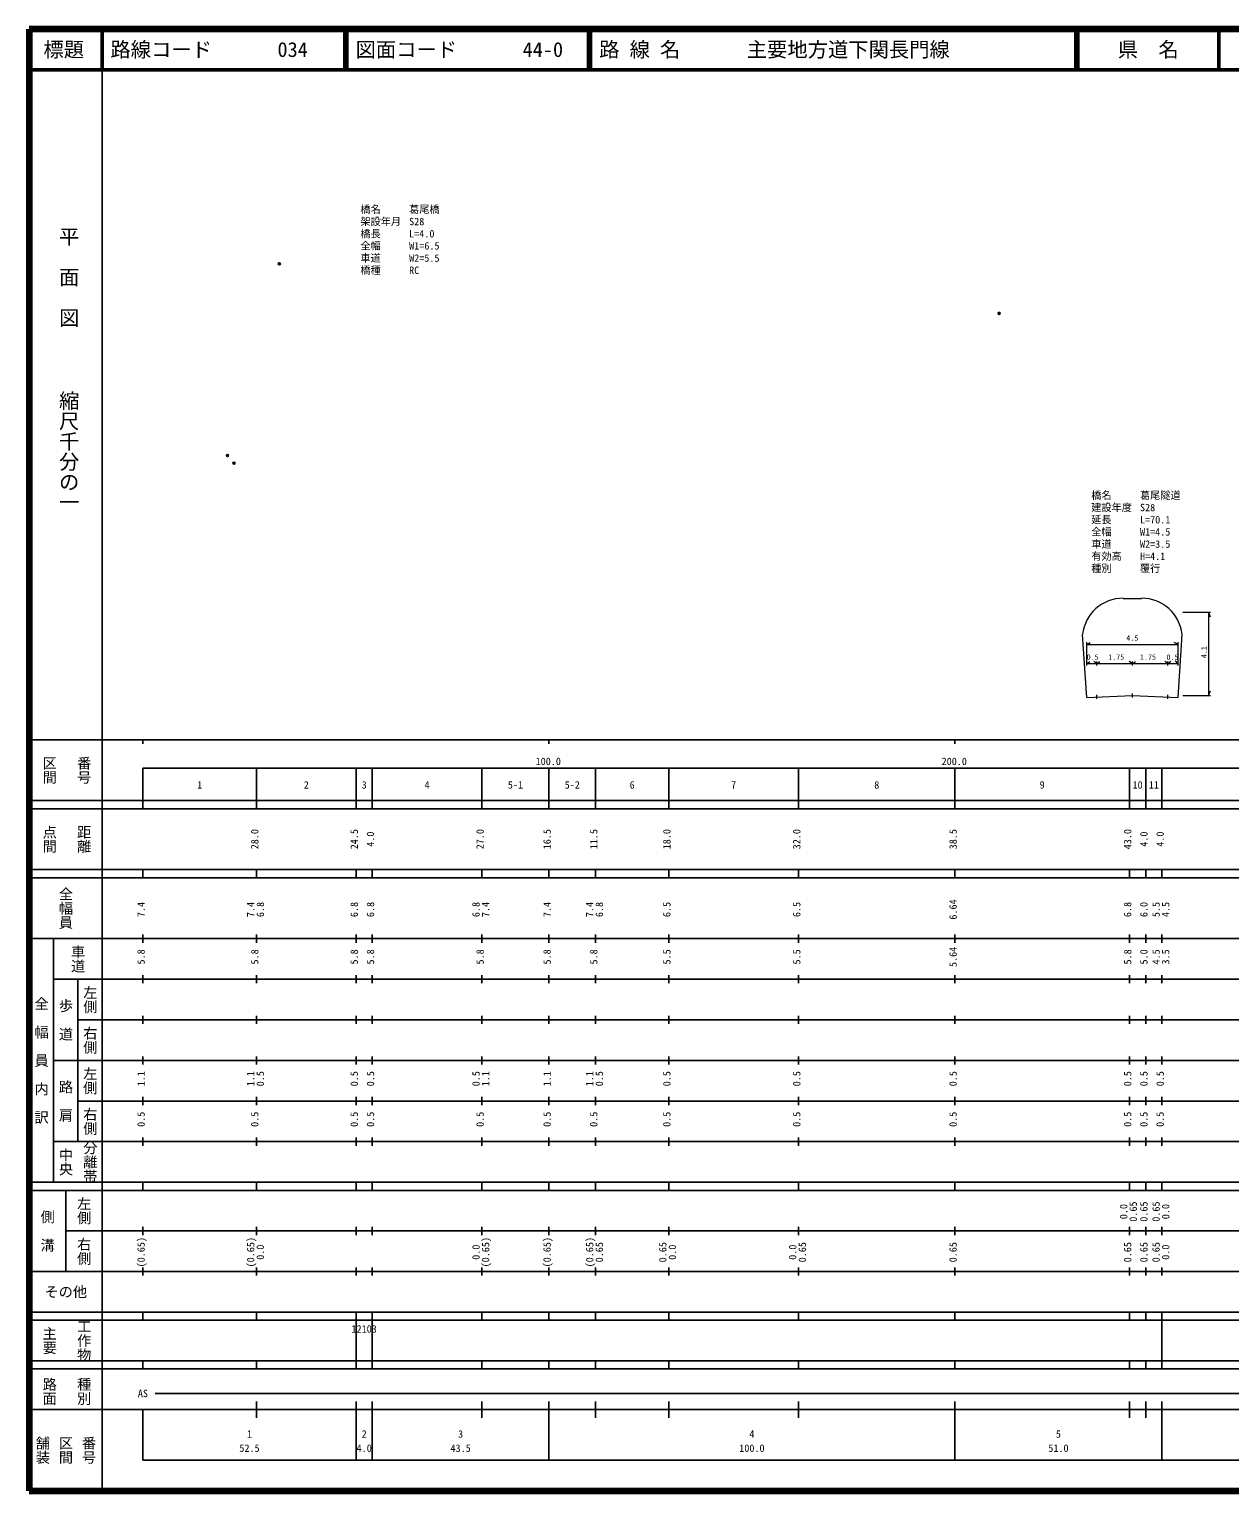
# Model space of a CAD drawing. Units: millimetres on the paper, with parts at other scales. Extents: x 40 to 680, y 20 to 380.
# Drawn here: x 40 to 335.7, y 20 to 380 of the extents above; entities that cross this region are included whole.
import ezdxf
from ezdxf.enums import TextEntityAlignment as Align

# ---------------------------------------------------------------- set-up
doc = ezdxf.new("R2010")
doc.units = ezdxf.units.MM
doc.header["$PDMODE"] = 32
doc.header["$PDSIZE"] = 0.5
doc.layers.add('M-OTRS', color=6, linetype='Continuous')
for name, color, linetype, lineweight in [('M-STR-HTXT', 7, 'Continuous', 13), ('M-TTL', 2, 'Continuous', 140), ('M-TTL-BAND', 7, 'Continuous', 25), ('M-TTL-LINE', 7, 'Continuous', 50), ('M-TTL-TXT', 7, 'Continuous', 50)]:
    doc.layers.add(name, color=color, linetype=linetype, lineweight=lineweight)
doc.styles.add('@ＭＳ ゴシック', font='')
doc.styles.add('ＭＳ ゴシック', font='')
doc.styles.get('@ＭＳ ゴシック').set_extended_font_data('@MS Gothic')
doc.styles.get('ＭＳ ゴシック').set_extended_font_data('MS Gothic')

msp = doc.modelspace()

# ---------------------------------------------------------------- linework, layer by layer
at = {"layer": 'M-OTRS'}
for p in [(101.605, 322.214), (278.876, 310.01), (88.834, 274.994), (90.432, 273.142)]:
    msp.add_point(p, dxfattribs=at)
at = {"layer": 'M-STR-HTXT'}
for p, q in [((309.455, 239.821), (313.955, 239.821)), ((324.115, 236.421), (330.977, 236.421)), ((330.477, 236.421), (330.477, 215.921)), ((330.477, 236.421), (330.885, 235.302)), ((300.455, 215.421), (299.455, 230.921)), ((322.955, 215.421), (323.955, 230.921)), ((300.455, 223.277), (300.455, 228.987)), ((300.455, 228.487), (301.315, 228.962)), ((300.455, 228.487), (311.705, 228.487)), ((311.705, 228.487), (322.955, 228.487)), ((322.955, 228.487), (321.964, 228.962)), ((322.955, 223.277), (322.955, 228.987)), ((300.455, 223.777), (301.225, 224.253)), ((300.455, 223.777), (311.705, 223.777)), ((302.955, 223.777), (302.221, 224.298)), ((302.955, 223.777), (303.67, 224.298)), ((302.955, 223.277), (302.955, 224.277)), ((311.705, 223.777), (310.915, 224.253)), ((311.705, 223.277), (311.705, 224.277)), ((311.705, 223.777), (312.5, 224.253)), ((311.705, 223.777), (322.955, 223.777)), ((320.455, 223.777), (319.7, 224.298)), ((320.455, 223.777), (321.194, 224.343)), ((320.455, 223.277), (320.455, 224.277)), ((322.955, 223.777), (322.236, 224.343)), ((302.955, 215.032), (302.955, 216.032)), ((311.705, 215.421), (311.705, 216.421)), ((320.455, 215.032), (320.455, 216.032)), ((330.477, 215.921), (330.953, 217.03)), ((300.455, 215.421), (311.705, 215.921)), ((311.705, 215.921), (322.955, 215.421)), ((324.115, 215.921), (330.977, 215.921))]:
    msp.add_line(p, q, dxfattribs=at)
for centre, start, end in [((309.353, 229.868), 89.4108, 173.92737), ((314.057, 229.868), 6.07263, 90.5892)]:
    msp.add_arc(centre, 9.954, start, end, dxfattribs=at)
at = {"layer": 'M-TTL'}
for p, q in [((40, 380), (40, 20)), ((680, 380), (40, 380)), ((40, 20), (680, 20))]:
    msp.add_line(p, q, dxfattribs=at)
at = {"layer": 'M-TTL-BAND'}
for p, q in [((58, 370), (58, 20)), ((40, 205), (579, 205)), ((68, 205), (68, 204)), ((168, 205), (168, 204)), ((268, 205), (268, 204)), ((68, 198), (579, 198)), ((68, 198), (68, 188)), ((96, 188), (96, 198)), ((120.5, 188), (120.5, 198)), ((124.5, 188), (124.5, 198)), ((151.5, 188), (151.5, 198)), ((168, 188), (168, 198)), ((179.5, 188), (179.5, 198)), ((197.5, 188), (197.5, 198)), ((229.5, 188), (229.5, 198)), ((268, 188), (268, 198)), ((311, 188), (311, 198)), ((315, 188), (315, 198)), ((319, 188), (319, 198)), ((40, 190), (579, 190)), ((40, 188), (579, 188)), ((40, 173), (579, 173)), ((68, 171), (68, 173)), ((96, 171), (96, 173)), ((120.5, 171), (120.5, 173)), ((124.5, 171), (124.5, 173)), ((151.5, 171), (151.5, 173)), ((168, 171), (168, 173)), ((179.5, 171), (179.5, 173)), ((197.5, 171), (197.5, 173)), ((229.5, 171), (229.5, 173)), ((268, 171), (268, 173)), ((311, 171), (311, 173)), ((315, 171), (315, 173)), ((319, 171), (319, 173)), ((40, 171), (579, 171)), ((40, 156), (579, 156)), ((46, 96), (46, 156)), ((68, 155), (68, 157)), ((96, 155), (96, 157)), ((120.5, 155), (120.5, 157)), ((124.5, 155), (124.5, 157)), ((151.5, 155), (151.5, 157)), ((168, 155), (168, 157)), ((179.5, 155), (179.5, 157)), ((197.5, 155), (197.5, 157)), ((229.5, 155), (229.5, 157)), ((268, 155), (268, 157)), ((311, 155), (311, 157)), ((315, 155), (315, 157)), ((319, 155), (319, 157)), ((46, 146), (579, 146)), ((52, 146), (52, 106)), ((68, 145), (68, 147)), ((96, 145), (96, 147)), ((120.5, 145), (120.5, 147)), ((124.5, 145), (124.5, 147)), ((151.5, 145), (151.5, 147)), ((168, 145), (168, 147)), ((179.5, 145), (179.5, 147)), ((197.5, 145), (197.5, 147)), ((229.5, 145), (229.5, 147)), ((268, 145), (268, 147)), ((311, 145), (311, 147)), ((315, 145), (315, 147)), ((319, 145), (319, 147)), ((68, 135), (68, 137)), ((96, 135), (96, 137)), ((120.5, 135), (120.5, 137)), ((124.5, 135), (124.5, 137)), ((151.5, 135), (151.5, 137)), ((168, 135), (168, 137)), ((179.5, 135), (179.5, 137)), ((197.5, 135), (197.5, 137)), ((229.5, 135), (229.5, 137)), ((268, 135), (268, 137)), ((311, 135), (311, 137)), ((315, 135), (315, 137)), ((319, 135), (319, 137)), ((52, 136), (579, 136)), ((46, 126), (579, 126)), ((68, 125), (68, 127)), ((96, 125), (96, 127)), ((120.5, 125), (120.5, 127)), ((124.5, 125), (124.5, 127)), ((151.5, 125), (151.5, 127)), ((168, 125), (168, 127)), ((179.5, 125), (179.5, 127)), ((197.5, 125), (197.5, 127)), ((229.5, 125), (229.5, 127)), ((268, 125), (268, 127)), ((311, 125), (311, 127)), ((315, 125), (315, 127)), ((319, 125), (319, 127)), ((52, 116), (579, 116)), ((68, 115), (68, 117)), ((96, 115), (96, 117)), ((120.5, 115), (120.5, 117)), ((124.5, 115), (124.5, 117)), ((151.5, 115), (151.5, 117)), ((168, 115), (168, 117)), ((179.5, 115), (179.5, 117)), ((197.5, 115), (197.5, 117)), ((229.5, 115), (229.5, 117)), ((268, 115), (268, 117)), ((311, 115), (311, 117)), ((315, 115), (315, 117)), ((319, 115), (319, 117)), ((46, 106), (579, 106)), ((68, 105), (68, 107)), ((96, 105), (96, 107)), ((120.5, 105), (120.5, 107)), ((124.5, 105), (124.5, 107)), ((151.5, 105), (151.5, 107)), ((168, 105), (168, 107)), ((179.5, 105), (179.5, 107)), ((197.5, 105), (197.5, 107)), ((229.5, 105), (229.5, 107)), ((268, 105), (268, 107)), ((311, 105), (311, 107)), ((315, 105), (315, 107)), ((319, 105), (319, 107)), ((40, 96), (579, 96)), ((40, 94), (579, 94)), ((49, 94), (49, 74)), ((68, 94), (68, 96)), ((96, 94), (96, 96)), ((120.5, 94), (120.5, 96)), ((124.5, 94), (124.5, 96)), ((151.5, 94), (151.5, 96)), ((168, 94), (168, 96)), ((179.5, 94), (179.5, 96)), ((197.5, 94), (197.5, 96)), ((229.5, 94), (229.5, 96)), ((268, 94), (268, 96)), ((311, 94), (311, 96)), ((315, 94), (315, 96)), ((319, 94), (319, 96)), ((49, 84), (579, 84)), ((68, 83), (68, 85)), ((96, 83), (96, 85)), ((120.5, 83), (120.5, 85)), ((124.5, 83), (124.5, 85)), ((151.5, 83), (151.5, 85)), ((168, 83), (168, 85)), ((179.5, 83), (179.5, 85)), ((197.5, 83), (197.5, 85)), ((229.5, 83), (229.5, 85)), ((268, 83), (268, 85)), ((311, 83), (311, 85)), ((315, 83), (315, 85)), ((319, 83), (319, 85)), ((40, 74), (579, 74)), ((68, 73), (68, 75)), ((96, 73), (96, 75)), ((120.5, 73), (120.5, 75)), ((124.5, 73), (124.5, 75)), ((151.5, 73), (151.5, 75)), ((168, 73), (168, 75)), ((179.5, 73), (179.5, 75)), ((197.5, 73), (197.5, 75)), ((229.5, 73), (229.5, 75)), ((268, 73), (268, 75)), ((311, 73), (311, 75)), ((315, 73), (315, 75)), ((319, 73), (319, 75)), ((40, 64), (579, 64)), ((40, 62), (579, 62)), ((68, 62), (68, 64)), ((96, 62), (96, 64)), ((120.5, 62), (120.5, 64)), ((120.5, 52), (120.5, 62)), ((124.5, 62), (124.5, 64)), ((124.5, 52), (124.5, 62)), ((151.5, 62), (151.5, 64)), ((168, 62), (168, 64)), ((179.5, 62), (179.5, 64)), ((197.5, 62), (197.5, 64)), ((229.5, 62), (229.5, 64)), ((268, 62), (268, 64)), ((311, 62), (311, 64)), ((315, 62), (315, 64)), ((319, 62), (319, 64)), ((319, 52), (319, 62)), ((40, 52), (579, 52)), ((68, 50), (68, 52)), ((96, 50), (96, 52)), ((120.5, 50), (120.5, 52)), ((124.5, 50), (124.5, 52)), ((151.5, 50), (151.5, 52)), ((168, 50), (168, 52)), ((179.5, 50), (179.5, 52)), ((197.5, 50), (197.5, 52)), ((229.5, 50), (229.5, 52)), ((268, 50), (268, 52)), ((311, 50), (311, 52)), ((315, 50), (315, 52)), ((319, 50), (319, 52)), ((40, 50), (579, 50)), ((71, 44), (563, 44)), ((40, 40), (579, 40)), ((68, 40), (68, 27.5)), ((96, 38), (96, 42)), ((120.5, 27.5), (120.5, 42)), ((124.5, 27.5), (124.5, 42)), ((151.5, 38), (151.5, 42)), ((168, 27.5), (168, 42)), ((179.5, 38), (179.5, 42)), ((197.5, 38), (197.5, 42)), ((229.5, 38), (229.5, 42)), ((268, 27.5), (268, 42)), ((311, 38), (311, 42)), ((315, 38), (315, 42)), ((319, 27.5), (319, 42)), ((68, 27.5), (579, 27.5))]:
    msp.add_line(p, q, dxfattribs=at)
at = {"layer": 'M-TTL-LINE'}
for p, q in [((58, 380), (58, 370)), ((117.75, 380), (117.75, 370)), ((118.25, 380), (118.25, 370)), ((177.75, 380), (177.75, 370)), ((178.25, 380), (178.25, 370)), ((297.75, 380), (297.75, 370)), ((298.25, 380), (298.25, 370)), ((333, 380), (333, 370)), ((40, 370), (680, 370))]:
    msp.add_line(p, q, dxfattribs=at)

# ---------------------------------------------------------------- texts
at = {"layer": 'M-STR-HTXT', "style": 'ＭＳ ゴシック'}
for s, p in [('橋名', (121.575, 334.171)), ('葛尾橋', (133.575, 334.171)), ('架設年月', (121.575, 331.171)), ('S28', (133.575, 331.171)), ('橋長', (121.575, 328.171)), ('全幅', (121.575, 325.171)), ('L=4.0', (133.575, 328.171)), ('車道', (121.575, 322.171)), ('W1=6.5', (133.575, 325.171)), ('W2=5.5', (133.575, 322.171)), ('橋種', (121.575, 319.171)), ('RC', (133.575, 319.171)), ('橋名', (301.585, 263.726)), ('建設年度', (301.585, 260.726)), ('葛尾隧道', (313.585, 263.726)), ('S28', (313.585, 260.726)), ('延長', (301.585, 257.726)), ('L=70.1', (313.585, 257.726)), ('全幅', (301.585, 254.726)), ('W1=4.5', (313.585, 254.726)), ('車道', (301.585, 251.726)), ('W2=3.5', (313.585, 251.726)), ('有効高', (301.585, 248.726)), ('H=4.1', (313.585, 248.726)), ('種別', (301.585, 245.741)), ('覆行', (313.585, 245.741))]:
    msp.add_text(s, height=1.833, dxfattribs=at).set_placement(p, align=Align.BOTTOM_LEFT)
for s, p in [('4.5', (311.705, 229.008)), ('0.5', (301.932, 224.298)), ('1.75', (307.733, 224.298)), ('1.75', (315.558, 224.298)), ('0.5', (321.576, 224.298))]:
    msp.add_text(s, height=1.32, dxfattribs=at).set_placement(p, align=Align.BOTTOM_CENTER)
msp.add_text('4.1', height=1.32, rotation=90, dxfattribs=at).set_placement((330.411, 226.563), align=Align.BOTTOM_CENTER)
at = {"layer": 'M-TTL-BAND', "style": '@ＭＳ ゴシック'}
for s, p in [('平  面  図', (49.777, 306.475)), ('縮尺千分の一', (49.777, 261.03))]:
    msp.add_text(s, height=3.666, rotation=270, dxfattribs=at).set_placement(p, align=Align.MIDDLE_RIGHT)
for s, p in [('区間', (45, 197.5)), ('番号', (53.5, 197.5)), ('点間', (45, 180.5)), ('距離', (53.5, 180.5)), ('全幅員', (49, 163.5)), ('車道', (52, 151)), ('左側', (55, 141)), ('全\u3000幅\u3000員\u3000内\u3000訳', (43, 126)), ('歩\u3000道', (49, 136)), ('右側', (55, 131)), ('左側', (55, 121)), ('路\u3000肩', (49, 116)), ('右側', (55, 111)), ('分離帯', (55, 101)), ('中央', (49, 101)), ('左側', (53.5, 89)), ('側\u3000溝', (44.5, 84)), ('右側', (53.5, 79)), ('工作物', (53.5, 57)), ('主要', (45, 57)), ('路面', (45, 44.5)), ('種別', (53.5, 44.5)), ('舗装', (43.333, 30)), ('区間', (49, 30)), ('番号', (54.667, 30))]:
    msp.add_text(s, height=2.566, rotation=270, dxfattribs=at).set_placement(p, align=Align.MIDDLE_CENTER)
at = {"layer": 'M-TTL-BAND', "style": 'ＭＳ ゴシック'}
for s, p in [('100.0', (167.844, 198.195)), ('200.0', (267.844, 198.195)), ('1', (82, 192.405)), ('2', (108.25, 192.405)), ('3', (122.5, 192.405)), ('4', (138, 192.405)), ('5-1', (159.75, 192.405)), ('5-2', (173.75, 192.405)), ('6', (188.5, 192.405)), ('7', (213.5, 192.405)), ('8', (248.75, 192.405)), ('9', (289.5, 192.405)), ('10', (313, 192.405)), ('11', (317, 192.405)), ('AS', (68, 42.5)), ('1', (94.25, 32.523)), ('2', (122.5, 32.523)), ('3', (146.25, 32.523)), ('4', (218, 32.523)), ('5', (293.5, 32.523)), ('52.5', (94.25, 29.033)), ('4.0', (122.5, 29.033)), ('43.5', (146.25, 29.033)), ('100.0', (218, 29.033)), ('51.0', (293.5, 29.033))]:
    msp.add_text(s, height=1.833, dxfattribs=at).set_placement(p, align=Align.BOTTOM_CENTER)
for s, p in [('28.0', (97, 180.5)), ('24.5', (121.5, 180.5)), ('4.0', (125.5, 180.5)), ('27.0', (152.5, 180.5)), ('16.5', (169, 180.5)), ('11.5', (180.5, 180.5)), ('18.0', (198.5, 180.5)), ('32.0', (230.5, 180.5)), ('38.5', (269, 180.5)), ('43.0', (312, 180.5)), ('4.0', (316, 180.5)), ('4.0', (320, 180.5)), ('7.4', (69, 163.174)), ('7.4', (96, 163.174)), ('6.8', (98.37, 163.174)), ('6.8', (121.5, 163.174)), ('6.8', (125.5, 163.174)), ('6.8', (151.5, 163.174)), ('7.4', (153.87, 163.174)), ('7.4', (169, 163.174)), ('7.4', (179.5, 163.174)), ('6.8', (181.87, 163.174)), ('6.5', (198.5, 163.174)), ('6.5', (230.5, 163.174)), ('6.64', (269, 163.174)), ('6.8', (312, 163.174)), ('6.0', (316, 163.174)), ('5.5', (319, 163.174)), ('4.5', (321.37, 163.174)), ('5.8', (69, 151.5)), ('5.8', (97, 151.5)), ('5.8', (121.5, 151.5)), ('5.8', (125.5, 151.5)), ('5.8', (152.5, 151.5)), ('5.8', (169, 151.5)), ('5.8', (180.5, 151.5)), ('5.5', (198.5, 151.5)), ('5.5', (230.5, 151.5)), ('5.64', (269, 151.5)), ('5.8', (312, 151.5)), ('5.0', (316, 151.5)), ('4.5', (319, 151.5)), ('3.5', (321.37, 151.5)), ('1.1', (69, 121.5)), ('1.1', (96, 121.5)), ('0.5', (98.37, 121.5)), ('0.5', (121.5, 121.5)), ('0.5', (125.5, 121.5)), ('0.5', (151.5, 121.5)), ('1.1', (153.87, 121.5)), ('1.1', (169, 121.5)), ('1.1', (179.5, 121.5)), ('0.5', (181.87, 121.5)), ('0.5', (198.5, 121.5)), ('0.5', (230.5, 121.5)), ('0.5', (269, 121.5)), ('0.5', (312, 121.5)), ('0.5', (316, 121.5)), ('0.5', (320, 121.5)), ('0.5', (69, 111.5)), ('0.5', (97, 111.5)), ('0.5', (121.5, 111.5)), ('0.5', (125.5, 111.5)), ('0.5', (152.5, 111.5)), ('0.5', (169, 111.5)), ('0.5', (180.5, 111.5)), ('0.5', (198.5, 111.5)), ('0.5', (230.5, 111.5)), ('0.5', (269, 111.5)), ('0.5', (312, 111.5)), ('0.5', (316, 111.5)), ('0.5', (320, 111.5)), ('0.0', (311, 88.764)), ('0.65', (313.37, 88.764)), ('0.65', (316, 88.764)), ('0.65', (319, 88.764)), ('0.0', (321.37, 88.764)), ('(0.65)', (69, 78.764)), ('(0.65)', (96, 78.764)), ('0.0', (98.37, 78.764)), ('0.0', (151.5, 78.764)), ('(0.65)', (153.87, 78.764)), ('(0.65)', (169, 78.764)), ('(0.65)', (179.5, 78.764)), ('0.65', (181.87, 78.764)), ('0.65', (197.5, 78.764)), ('0.0', (199.87, 78.764)), ('0.0', (229.5, 78.764)), ('0.65', (231.87, 78.764)), ('0.65', (269, 78.764)), ('0.65', (312, 78.764)), ('0.65', (316, 78.764)), ('0.65', (319, 78.764)), ('0.0', (321.37, 78.764))]:
    msp.add_text(s, height=1.833, rotation=90, dxfattribs=at).set_placement(p, align=Align.BOTTOM_CENTER)
msp.add_text('その他', height=2.566, dxfattribs=at).set_placement((49, 69), align=Align.MIDDLE_CENTER)
msp.add_text('12103', height=1.833, dxfattribs=at).set_placement((119.375, 58.405), align=Align.BOTTOM_LEFT)
at = {"layer": 'M-TTL-TXT', "style": 'ＭＳ ゴシック'}
for s, p in [('標題', (48.5, 375)), ('県\u3000名', (315.625, 375))]:
    msp.add_text(s, height=3.666, dxfattribs=at).set_placement(p, align=Align.MIDDLE_CENTER)
for s, p in [('路線コード', (60, 375)), ('034', (101.142, 375)), ('図面コード', (120.38, 375)), ('44-0', (161.521, 375)), ('路 線 名', (180.38, 375)), ('主要地方道下関長門線', (216.734, 375))]:
    msp.add_text(s, height=3.666, dxfattribs=at).set_placement(p, align=Align.MIDDLE_LEFT)

doc.saveas('drawing.dxf')
